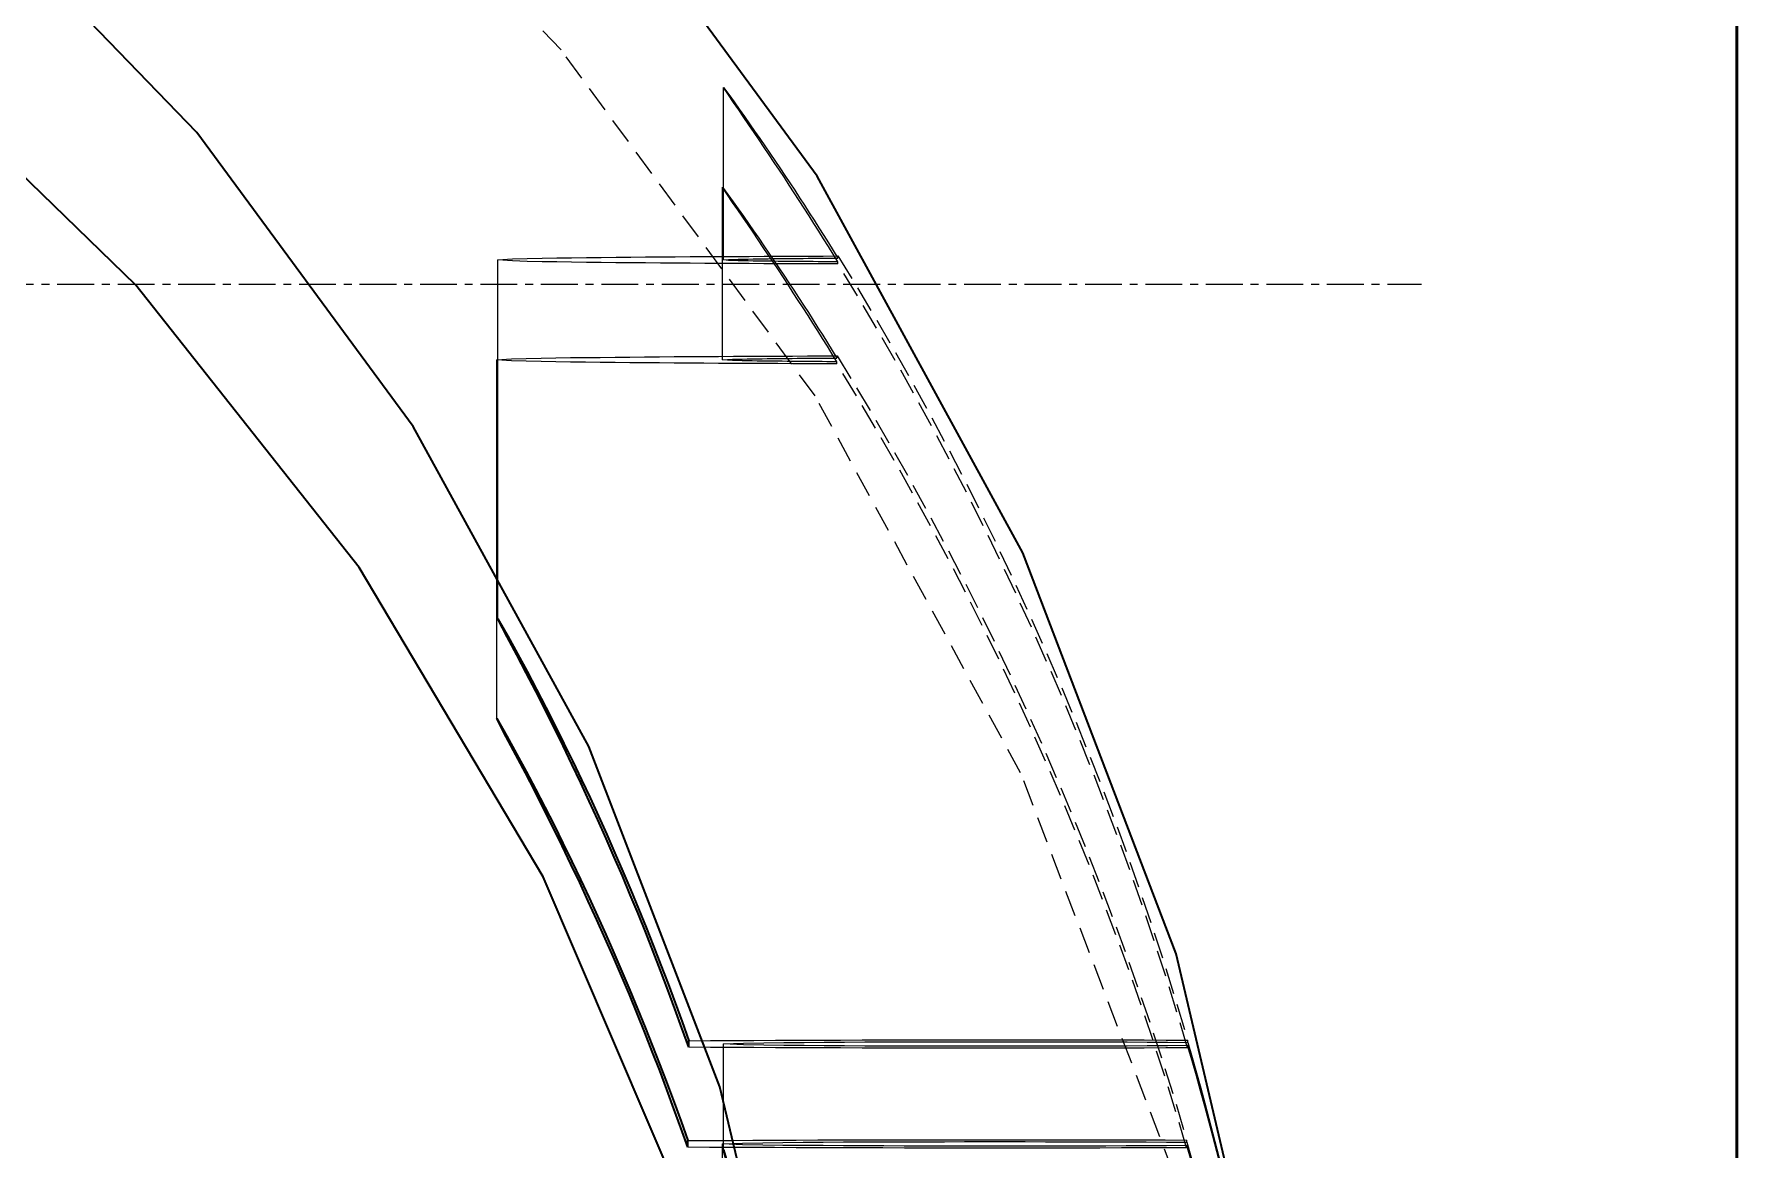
# Model space of a CAD drawing. Header units: millimetres. Extents: x 10 to 410, y 10 to 287.
# Drawn here: x 377.61 to 410, y 217.03 to 238.26 of the extents above; entities that cross this region are included whole.
import ezdxf

# ---------------------------------------------------------------- set-up
doc = ezdxf.new("R2010")
doc.units = ezdxf.units.MM
doc.linetypes.add('CENTER', pattern=[1.15, 0.7, -0.15, 0.15, -0.15])
doc.linetypes.add('DASHED', pattern=[0.75, 0.5, -0.25])
for name, color, linetype, lineweight in [('BORDER', 7, 'CONTINUOUS', 50), ('CENTER', 4, 'CENTER', 13), ('HIDDEN', 8, 'DASHED', 18), ('VISIBLE', 7, 'CONTINUOUS', 35)]:
    doc.layers.add(name, color=color, linetype=linetype, lineweight=lineweight)

msp = doc.modelspace()

# ---------------------------------------------------------------- linework, layer by layer
at = {"layer": 'BORDER'}
msp.add_lwpolyline([(10, 10), (410, 10), (410, 287), (10, 287)], close=True, dxfattribs=at)
at = {"layer": 'CENTER'}
msp.add_line((278, 233.5), (404, 233.5), dxfattribs=at)
at = {"layer": 'HIDDEN'}
for points in [[(401.958, 200.508), (401.163, 208.634), (399.291, 216.581), (396.373, 224.207), (392.463, 231.375), (387.632, 237.956), (381.964, 243.834), (375.563, 248.902), (368.542, 253.07), (361.027, 256.263), (353.154, 258.424), (345.062, 259.514), (336.897, 259.514), (328.806, 258.424), (320.932, 256.263), (313.417, 253.07), (306.396, 248.902), (299.995, 243.834), (294.327, 237.957), (289.496, 231.375), (285.586, 224.207), (282.669, 216.581), (280.796, 208.634), (280.001, 200.508)], [(392.899, 233.924), (392.809, 234.071), (392.717, 234.218), (392.626, 234.364), (392.534, 234.51), (392.442, 234.656), (392.349, 234.802), (392.256, 234.947), (392.162, 235.092), (392.069, 235.237), (391.974, 235.381), (391.88, 235.526), (391.785, 235.67), (391.689, 235.814), (391.594, 235.957), (391.497, 236.101), (391.401, 236.244), (391.304, 236.387), (391.207, 236.529), (391.11, 236.672), (391.012, 236.814), (390.914, 236.956), (390.816, 237.098), (390.721, 237.242)], [(390.721, 237.242), (390.823, 237.106), (390.923, 236.969), (391.021, 236.83), (391.12, 236.691), (391.217, 236.552), (391.315, 236.413), (391.411, 236.273), (391.507, 236.133), (391.603, 235.992), (391.699, 235.851), (391.794, 235.71), (391.888, 235.569), (391.982, 235.427), (392.076, 235.285), (392.169, 235.143), (392.262, 235.001), (392.354, 234.858), (392.446, 234.715), (392.538, 234.571), (392.629, 234.428), (392.72, 234.284), (392.81, 234.14), (392.9, 233.996)], [(390.721, 233.96), (390.721, 234.103), (390.721, 234.245), (390.721, 234.388), (390.721, 234.531), (390.721, 234.673), (390.721, 234.816), (390.721, 234.959), (390.721, 235.101), (390.721, 235.244), (390.721, 235.387), (390.721, 235.53), (390.721, 235.672), (390.721, 235.815), (390.721, 235.958), (390.721, 236.1), (390.721, 236.243), (390.721, 236.386), (390.721, 236.528), (390.721, 236.671), (390.721, 236.814), (390.721, 236.956), (390.721, 237.099), (390.721, 237.242)], [(392.881, 232.024), (392.79, 232.171), (392.699, 232.318), (392.607, 232.464), (392.515, 232.61), (392.423, 232.756), (392.33, 232.901), (392.237, 233.047), (392.144, 233.192), (392.05, 233.337), (391.956, 233.481), (391.861, 233.625), (391.766, 233.77), (391.671, 233.913), (391.575, 234.057), (391.479, 234.2), (391.383, 234.343), (391.286, 234.486), (391.189, 234.629), (391.091, 234.771), (390.994, 234.914), (390.896, 235.056), (390.798, 235.198), (390.702, 235.342)], [(390.702, 235.342), (390.804, 235.206), (390.904, 235.068), (391.003, 234.93), (391.101, 234.791), (391.199, 234.652), (391.296, 234.512), (391.393, 234.372), (391.489, 234.232), (391.585, 234.092), (391.68, 233.951), (391.775, 233.81), (391.87, 233.669), (391.964, 233.527), (392.057, 233.385), (392.151, 233.243), (392.243, 233.1), (392.336, 232.958), (392.428, 232.814), (392.519, 232.671), (392.611, 232.528), (392.701, 232.384), (392.792, 232.24), (392.881, 232.095)], [(390.702, 232.06), (390.702, 232.202), (390.702, 232.345), (390.702, 232.488), (390.702, 232.631), (390.702, 232.773), (390.702, 232.916), (390.702, 233.059), (390.702, 233.201), (390.702, 233.344), (390.702, 233.487), (390.702, 233.629), (390.702, 233.772), (390.702, 233.915), (390.702, 234.057), (390.702, 234.2), (390.702, 234.343), (390.702, 234.485), (390.702, 234.628), (390.702, 234.771), (390.702, 234.914), (390.702, 235.056), (390.702, 235.199), (390.702, 235.342)], [(386.428, 233.96), (386.708, 233.979), (386.989, 233.987), (387.27, 233.993), (387.552, 233.998), (387.833, 234.002), (388.115, 234.005), (388.396, 234.009), (388.678, 234.012), (388.959, 234.014), (389.241, 234.017), (389.522, 234.019), (389.804, 234.021), (390.085, 234.023), (390.367, 234.025), (390.648, 234.026), (390.93, 234.028), (391.211, 234.029), (391.493, 234.031), (391.774, 234.032), (392.056, 234.033), (392.337, 234.034), (392.619, 234.035), (392.9, 234.036)], [(392.899, 233.884), (392.617, 233.885), (392.336, 233.886), (392.055, 233.887), (391.773, 233.888), (391.492, 233.889), (391.21, 233.891), (390.929, 233.892), (390.647, 233.894), (390.366, 233.895), (390.085, 233.897), (389.803, 233.899), (389.522, 233.901), (389.24, 233.903), (388.959, 233.906), (388.677, 233.908), (388.396, 233.911), (388.115, 233.915), (387.833, 233.918), (387.552, 233.922), (387.27, 233.927), (386.989, 233.933), (386.708, 233.941), (386.428, 233.96)], [(386.428, 227.136), (386.428, 227.433), (386.428, 227.73), (386.428, 228.026), (386.428, 228.323), (386.428, 228.62), (386.428, 228.916), (386.428, 229.213), (386.428, 229.51), (386.428, 229.806), (386.428, 230.103), (386.428, 230.4), (386.428, 230.696), (386.428, 230.993), (386.428, 231.29), (386.428, 231.587), (386.428, 231.883), (386.428, 232.18), (386.428, 232.477), (386.428, 232.773), (386.428, 233.07), (386.428, 233.367), (386.428, 233.663), (386.428, 233.96)], [(390.721, 233.96), (390.815, 233.968), (390.909, 233.972), (391.004, 233.974), (391.099, 233.976), (391.194, 233.978), (391.289, 233.98), (391.383, 233.981), (391.478, 233.983), (391.573, 233.984), (391.668, 233.985), (391.762, 233.986), (391.857, 233.987), (391.952, 233.988), (392.047, 233.989), (392.142, 233.99), (392.236, 233.991), (392.331, 233.992), (392.426, 233.992), (392.521, 233.993), (392.616, 233.994), (392.71, 233.994), (392.805, 233.995), (392.9, 233.996)], [(392.899, 233.924), (392.804, 233.925), (392.71, 233.926), (392.615, 233.926), (392.52, 233.927), (392.425, 233.928), (392.331, 233.928), (392.236, 233.929), (392.141, 233.93), (392.046, 233.931), (391.952, 233.932), (391.857, 233.933), (391.762, 233.934), (391.667, 233.935), (391.573, 233.936), (391.478, 233.937), (391.383, 233.939), (391.288, 233.94), (391.194, 233.942), (391.099, 233.944), (391.004, 233.946), (390.909, 233.948), (390.815, 233.952), (390.721, 233.96)], [(392.899, 233.884), (392.899, 233.886), (392.899, 233.888), (392.899, 233.89), (392.899, 233.891), (392.899, 233.893), (392.899, 233.895), (392.899, 233.897), (392.899, 233.898), (392.899, 233.9), (392.899, 233.902), (392.899, 233.904), (392.899, 233.905), (392.899, 233.907), (392.899, 233.909), (392.899, 233.91), (392.899, 233.912), (392.899, 233.914), (392.899, 233.916), (392.899, 233.917), (392.899, 233.919), (392.899, 233.921), (392.899, 233.923), (392.899, 233.924)], [(399.551, 218.974), (399.346, 219.656), (399.134, 220.335), (398.913, 221.012), (398.685, 221.687), (398.449, 222.358), (398.205, 223.027), (397.953, 223.693), (397.693, 224.356), (397.426, 225.016), (397.151, 225.673), (396.868, 226.326), (396.578, 226.977), (396.28, 227.623), (395.975, 228.267), (395.663, 228.906), (395.343, 229.542), (395.015, 230.174), (394.68, 230.803), (394.338, 231.427), (393.989, 232.048), (393.633, 232.664), (393.269, 233.276), (392.899, 233.884)], [(392.9, 233.996), (392.9, 233.997), (392.9, 233.999), (392.9, 234.001), (392.9, 234.003), (392.9, 234.004), (392.9, 234.006), (392.9, 234.008), (392.9, 234.01), (392.9, 234.011), (392.9, 234.013), (392.9, 234.015), (392.9, 234.017), (392.9, 234.018), (392.9, 234.02), (392.9, 234.022), (392.9, 234.023), (392.9, 234.025), (392.9, 234.027), (392.9, 234.029), (392.9, 234.03), (392.9, 234.032), (392.9, 234.034), (392.9, 234.036)], [(392.9, 234.036), (393.272, 233.428), (393.636, 232.816), (393.993, 232.2), (394.343, 231.579), (394.685, 230.955), (395.02, 230.327), (395.348, 229.694), (395.668, 229.058), (395.981, 228.418), (396.286, 227.775), (396.583, 227.128), (396.873, 226.477), (397.156, 225.823), (397.43, 225.166), (397.697, 224.506), (397.957, 223.843), (398.208, 223.177), (398.452, 222.507), (398.688, 221.835), (398.916, 221.161), (399.136, 220.483), (399.348, 219.804), (399.552, 219.121)], [(386.409, 232.06), (386.689, 232.079), (386.97, 232.087), (387.252, 232.093), (387.533, 232.097), (387.815, 232.102), (388.096, 232.105), (388.378, 232.108), (388.659, 232.111), (388.941, 232.114), (389.222, 232.116), (389.504, 232.119), (389.785, 232.121), (390.067, 232.123), (390.348, 232.125), (390.63, 232.126), (390.911, 232.128), (391.193, 232.129), (391.474, 232.13), (391.756, 232.132), (392.037, 232.133), (392.319, 232.134), (392.6, 232.135), (392.882, 232.135)], [(392.88, 231.984), (392.599, 231.985), (392.317, 231.986), (392.036, 231.987), (391.755, 231.988), (391.473, 231.989), (391.192, 231.99), (390.91, 231.992), (390.629, 231.993), (390.347, 231.995), (390.066, 231.997), (389.785, 231.999), (389.503, 232.001), (389.222, 232.003), (388.94, 232.006), (388.659, 232.008), (388.377, 232.011), (388.096, 232.014), (387.815, 232.018), (387.533, 232.022), (387.252, 232.027), (386.97, 232.033), (386.689, 232.041), (386.409, 232.06)], [(386.409, 225.236), (386.409, 225.533), (386.409, 225.829), (386.409, 226.126), (386.409, 226.423), (386.409, 226.719), (386.409, 227.016), (386.409, 227.313), (386.409, 227.609), (386.409, 227.906), (386.409, 228.203), (386.409, 228.5), (386.409, 228.796), (386.409, 229.093), (386.409, 229.39), (386.409, 229.686), (386.409, 229.983), (386.409, 230.28), (386.409, 230.576), (386.409, 230.873), (386.409, 231.17), (386.409, 231.466), (386.409, 231.763), (386.409, 232.06)], [(390.702, 232.06), (390.796, 232.068), (390.891, 232.071), (390.986, 232.074), (391.08, 232.076), (391.175, 232.078), (391.27, 232.08), (391.365, 232.081), (391.46, 232.082), (391.554, 232.084), (391.649, 232.085), (391.744, 232.086), (391.839, 232.087), (391.934, 232.088), (392.028, 232.089), (392.123, 232.09), (392.218, 232.091), (392.313, 232.091), (392.407, 232.092), (392.502, 232.093), (392.597, 232.094), (392.692, 232.094), (392.787, 232.095), (392.881, 232.095)], [(392.881, 232.024), (392.786, 232.025), (392.691, 232.025), (392.596, 232.026), (392.502, 232.027), (392.407, 232.027), (392.312, 232.028), (392.217, 232.029), (392.123, 232.03), (392.028, 232.031), (391.933, 232.032), (391.838, 232.033), (391.744, 232.034), (391.649, 232.035), (391.554, 232.036), (391.459, 232.037), (391.365, 232.038), (391.27, 232.04), (391.175, 232.042), (391.08, 232.043), (390.986, 232.046), (390.891, 232.048), (390.796, 232.052), (390.702, 232.06)], [(392.88, 231.984), (392.88, 231.986), (392.88, 231.988), (392.88, 231.989), (392.88, 231.991), (392.88, 231.993), (392.88, 231.995), (392.88, 231.996), (392.88, 231.998), (392.88, 232), (392.881, 232.002), (392.881, 232.003), (392.881, 232.005), (392.881, 232.007), (392.881, 232.009), (392.881, 232.01), (392.881, 232.012), (392.881, 232.014), (392.881, 232.015), (392.881, 232.017), (392.881, 232.019), (392.881, 232.021), (392.881, 232.022), (392.881, 232.024)], [(399.532, 217.074), (399.328, 217.756), (399.115, 218.435), (398.895, 219.112), (398.666, 219.787), (398.43, 220.458), (398.186, 221.127), (397.934, 221.793), (397.675, 222.456), (397.407, 223.116), (397.132, 223.773), (396.85, 224.426), (396.56, 225.076), (396.262, 225.723), (395.957, 226.366), (395.644, 227.006), (395.324, 227.642), (394.997, 228.274), (394.662, 228.903), (394.32, 229.527), (393.971, 230.147), (393.614, 230.764), (393.251, 231.376), (392.88, 231.984)], [(392.881, 232.095), (392.881, 232.097), (392.881, 232.099), (392.881, 232.101), (392.881, 232.102), (392.882, 232.104), (392.882, 232.106), (392.882, 232.108), (392.882, 232.109), (392.882, 232.111), (392.882, 232.113), (392.882, 232.115), (392.882, 232.116), (392.882, 232.118), (392.882, 232.12), (392.882, 232.122), (392.882, 232.123), (392.882, 232.125), (392.882, 232.127), (392.882, 232.128), (392.882, 232.13), (392.882, 232.132), (392.882, 232.134), (392.882, 232.135)], [(392.882, 232.135), (393.253, 231.528), (393.618, 230.916), (393.975, 230.3), (394.324, 229.679), (394.667, 229.055), (395.002, 228.426), (395.329, 227.794), (395.649, 227.158), (395.962, 226.518), (396.267, 225.875), (396.565, 225.227), (396.855, 224.577), (397.137, 223.923), (397.412, 223.266), (397.679, 222.606), (397.938, 221.943), (398.19, 221.276), (398.433, 220.607), (398.669, 219.935), (398.897, 219.261), (399.117, 218.583), (399.33, 217.903), (399.534, 217.221)], [(399.551, 218.974), (399.138, 218.973), (398.726, 218.971), (398.313, 218.97), (397.9, 218.97), (397.488, 218.969), (397.075, 218.968), (396.662, 218.968), (396.25, 218.968), (395.837, 218.968), (395.425, 218.968), (395.012, 218.968), (394.599, 218.969), (394.187, 218.969), (393.774, 218.97), (393.361, 218.971), (392.949, 218.972), (392.536, 218.973), (392.124, 218.974), (391.711, 218.976), (391.298, 218.978), (390.886, 218.98), (390.473, 218.982), (390.06, 218.985)], [(390.062, 219.11), (390.474, 219.113), (390.887, 219.115), (391.3, 219.117), (391.712, 219.119), (392.125, 219.121), (392.537, 219.122), (392.95, 219.123), (393.363, 219.125), (393.775, 219.125), (394.188, 219.126), (394.601, 219.127), (395.013, 219.127), (395.426, 219.127), (395.839, 219.127), (396.251, 219.127), (396.664, 219.127), (397.077, 219.127), (397.489, 219.126), (397.902, 219.126), (398.314, 219.125), (398.727, 219.124), (399.14, 219.123), (399.552, 219.121)], [(390.721, 219.048), (391.104, 219.064), (391.488, 219.07), (391.872, 219.075), (392.256, 219.079), (392.64, 219.082), (393.024, 219.084), (393.408, 219.086), (393.792, 219.088), (394.176, 219.089), (394.56, 219.09), (394.944, 219.091), (395.328, 219.091), (395.712, 219.091), (396.096, 219.091), (396.48, 219.091), (396.864, 219.091), (397.248, 219.09), (397.632, 219.089), (398.016, 219.088), (398.4, 219.086), (398.784, 219.084), (399.168, 219.082), (399.552, 219.079)], [(399.551, 219.016), (399.167, 219.014), (398.783, 219.011), (398.399, 219.009), (398.015, 219.008), (397.631, 219.006), (397.247, 219.005), (396.863, 219.005), (396.48, 219.004), (396.096, 219.004), (395.712, 219.004), (395.328, 219.004), (394.944, 219.005), (394.56, 219.005), (394.176, 219.006), (393.792, 219.008), (393.408, 219.009), (393.024, 219.011), (392.64, 219.014), (392.256, 219.017), (391.872, 219.02), (391.488, 219.025), (391.104, 219.031), (390.721, 219.048)], [(390.721, 217.033), (390.721, 217.12), (390.721, 217.208), (390.721, 217.295), (390.721, 217.383), (390.721, 217.471), (390.721, 217.558), (390.721, 217.646), (390.721, 217.734), (390.721, 217.821), (390.721, 217.909), (390.721, 217.996), (390.721, 218.084), (390.721, 218.172), (390.721, 218.259), (390.721, 218.347), (390.721, 218.434), (390.721, 218.522), (390.721, 218.61), (390.721, 218.697), (390.721, 218.785), (390.721, 218.872), (390.721, 218.96), (390.721, 219.048)], [(401.115, 212.338), (401.062, 212.631), (401.008, 212.925), (400.952, 213.218), (400.896, 213.511), (400.838, 213.804), (400.778, 214.096), (400.718, 214.388), (400.655, 214.68), (400.592, 214.972), (400.527, 215.263), (400.46, 215.554), (400.392, 215.844), (400.323, 216.134), (400.252, 216.424), (400.18, 216.714), (400.106, 217.003), (400.031, 217.292), (399.955, 217.58), (399.877, 217.868), (399.798, 218.156), (399.717, 218.443), (399.635, 218.73), (399.551, 219.016)], [(399.551, 218.974), (399.551, 218.976), (399.551, 218.978), (399.551, 218.979), (399.551, 218.981), (399.551, 218.983), (399.551, 218.985), (399.551, 218.987), (399.551, 218.989), (399.551, 218.991), (399.551, 218.992), (399.551, 218.994), (399.551, 218.996), (399.551, 218.998), (399.551, 219), (399.551, 219.002), (399.551, 219.003), (399.551, 219.005), (399.551, 219.007), (399.551, 219.009), (399.551, 219.011), (399.551, 219.013), (399.551, 219.015), (399.551, 219.016)], [(399.552, 219.079), (399.552, 219.081), (399.552, 219.083), (399.552, 219.084), (399.552, 219.086), (399.552, 219.088), (399.552, 219.09), (399.552, 219.092), (399.552, 219.094), (399.552, 219.096), (399.552, 219.097), (399.552, 219.099), (399.552, 219.101), (399.552, 219.103), (399.552, 219.105), (399.552, 219.107), (399.552, 219.108), (399.552, 219.11), (399.552, 219.112), (399.552, 219.114), (399.552, 219.116), (399.552, 219.118), (399.552, 219.12), (399.552, 219.121)], [(399.552, 219.079), (399.636, 218.79), (399.718, 218.5), (399.799, 218.21), (399.879, 217.92), (399.957, 217.629), (400.033, 217.338), (400.109, 217.047), (400.182, 216.755), (400.255, 216.463), (400.326, 216.17), (400.395, 215.877), (400.463, 215.584), (400.53, 215.29), (400.595, 214.997), (400.659, 214.702), (400.721, 214.408), (400.782, 214.113), (400.841, 213.818), (400.899, 213.522), (400.955, 213.227), (401.01, 212.931), (401.063, 212.634), (401.115, 212.338)], [(399.532, 217.074), (399.12, 217.072), (398.707, 217.071), (398.294, 217.07), (397.882, 217.069), (397.469, 217.069), (397.057, 217.068), (396.644, 217.068), (396.231, 217.068), (395.819, 217.068), (395.406, 217.068), (394.993, 217.068), (394.581, 217.068), (394.168, 217.069), (393.756, 217.07), (393.343, 217.071), (392.93, 217.072), (392.518, 217.073), (392.105, 217.074), (391.692, 217.076), (391.28, 217.078), (390.867, 217.08), (390.455, 217.082), (390.042, 217.085)], [(390.043, 217.21), (390.456, 217.213), (390.868, 217.215), (391.281, 217.217), (391.694, 217.219), (392.106, 217.221), (392.519, 217.222), (392.932, 217.223), (393.344, 217.224), (393.757, 217.225), (394.169, 217.226), (394.582, 217.226), (394.995, 217.227), (395.407, 217.227), (395.82, 217.227), (396.233, 217.227), (396.645, 217.227), (397.058, 217.227), (397.471, 217.226), (397.883, 217.225), (398.296, 217.225), (398.709, 217.224), (399.121, 217.222), (399.534, 217.221)], [(390.702, 217.147), (391.085, 217.164), (391.469, 217.17), (391.853, 217.175), (392.237, 217.178), (392.621, 217.181), (393.005, 217.184), (393.389, 217.186), (393.773, 217.187), (394.157, 217.189), (394.541, 217.19), (394.925, 217.19), (395.309, 217.191), (395.693, 217.191), (396.077, 217.191), (396.461, 217.191), (396.845, 217.19), (397.229, 217.19), (397.613, 217.189), (397.997, 217.187), (398.381, 217.186), (398.765, 217.184), (399.149, 217.182), (399.533, 217.179)], [(399.533, 217.116), (399.149, 217.113), (398.765, 217.111), (398.381, 217.109), (397.997, 217.107), (397.613, 217.106), (397.229, 217.105), (396.845, 217.104), (396.461, 217.104), (396.077, 217.104), (395.693, 217.104), (395.309, 217.104), (394.925, 217.104), (394.541, 217.105), (394.157, 217.106), (393.773, 217.108), (393.389, 217.109), (393.005, 217.111), (392.621, 217.114), (392.237, 217.116), (391.853, 217.12), (391.469, 217.125), (391.085, 217.131), (390.702, 217.147)], [(390.702, 215.132), (390.702, 215.22), (390.702, 215.308), (390.702, 215.395), (390.702, 215.483), (390.702, 215.57), (390.702, 215.658), (390.702, 215.746), (390.702, 215.833), (390.702, 215.921), (390.702, 216.009), (390.702, 216.096), (390.702, 216.184), (390.702, 216.271), (390.702, 216.359), (390.702, 216.447), (390.702, 216.534), (390.702, 216.622), (390.702, 216.709), (390.702, 216.797), (390.702, 216.885), (390.702, 216.972), (390.702, 217.06), (390.702, 217.147)], [(399.532, 217.074), (399.532, 217.076), (399.532, 217.077), (399.532, 217.079), (399.532, 217.081), (399.532, 217.083), (399.532, 217.085), (399.532, 217.087), (399.533, 217.088), (399.533, 217.09), (399.533, 217.092), (399.533, 217.094), (399.533, 217.096), (399.533, 217.098), (399.533, 217.1), (399.533, 217.101), (399.533, 217.103), (399.533, 217.105), (399.533, 217.107), (399.533, 217.109), (399.533, 217.111), (399.533, 217.112), (399.533, 217.114), (399.533, 217.116)], [(399.533, 217.179), (399.533, 217.181), (399.533, 217.182), (399.533, 217.184), (399.533, 217.186), (399.533, 217.188), (399.533, 217.19), (399.534, 217.192), (399.534, 217.193), (399.534, 217.195), (399.534, 217.197), (399.534, 217.199), (399.534, 217.201), (399.534, 217.203), (399.534, 217.205), (399.534, 217.206), (399.534, 217.208), (399.534, 217.21), (399.534, 217.212), (399.534, 217.214), (399.534, 217.216), (399.534, 217.217), (399.534, 217.219), (399.534, 217.221)], [(399.533, 217.179), (399.617, 216.89), (399.7, 216.6), (399.781, 216.31), (399.86, 216.02), (399.938, 215.729), (400.015, 215.438), (400.09, 215.146), (400.164, 214.855), (400.236, 214.562), (400.307, 214.27), (400.377, 213.977), (400.445, 213.684), (400.511, 213.39), (400.576, 213.096), (400.64, 212.802), (400.702, 212.508), (400.763, 212.213), (400.822, 211.918), (400.88, 211.622), (400.937, 211.326), (400.991, 211.031), (401.045, 210.734), (401.096, 210.438)], [(401.096, 210.438), (401.043, 210.731), (400.989, 211.025), (400.934, 211.318), (400.877, 211.611), (400.819, 211.904), (400.76, 212.196), (400.699, 212.488), (400.637, 212.78), (400.573, 213.071), (400.508, 213.363), (400.442, 213.653), (400.374, 213.944), (400.304, 214.234), (400.233, 214.524), (400.161, 214.814), (400.088, 215.103), (400.013, 215.391), (399.936, 215.68), (399.858, 215.968), (399.779, 216.256), (399.698, 216.543), (399.616, 216.83), (399.533, 217.116)]]:
    msp.add_lwpolyline(points, dxfattribs=at)
at = {"layer": 'VISIBLE'}
for points in [[(401.999, 204.689), (401.204, 212.815), (399.331, 220.762), (396.414, 228.388), (392.504, 235.555), (387.672, 242.137), (382.005, 248.014), (375.604, 253.082), (368.583, 257.25), (361.068, 260.443), (353.194, 262.604), (345.103, 263.694), (336.938, 263.694), (328.846, 262.604), (320.973, 260.443), (313.458, 257.25), (306.437, 253.082), (300.036, 248.014), (294.368, 242.137), (289.536, 235.555), (285.627, 228.388), (282.709, 220.762), (280.836, 212.815), (280.042, 204.689)], [(392.96, 204.573), (392.264, 211.479), (390.654, 218.231), (388.158, 224.708), (384.821, 230.795), (380.703, 236.382), (375.876, 241.371), (370.428, 245.672), (364.456, 249.209), (358.065, 251.919), (351.37, 253.752), (344.491, 254.677), (337.55, 254.677), (330.67, 253.752), (323.976, 251.919), (317.585, 249.209), (311.612, 245.673), (306.164, 241.371), (301.338, 236.382), (297.22, 230.795), (293.883, 224.708), (291.387, 218.231), (289.777, 211.479), (289.081, 204.573)], [(392.801, 202.56), (391.837, 209.339), (389.989, 215.932), (387.291, 222.225), (383.789, 228.109), (379.544, 233.481), (374.629, 238.248), (369.13, 242.328), (363.143, 245.65), (356.771, 248.156), (350.124, 249.802), (343.319, 250.56), (336.474, 250.417), (329.706, 249.375), (323.135, 247.453), (316.873, 244.683), (311.029, 241.115), (305.705, 236.809), (300.994, 231.84), (296.977, 226.295), (293.724, 220.27), (291.291, 213.87), (289.72, 207.206), (289.04, 200.392)], [(390.06, 218.985), (389.931, 219.351), (389.799, 219.716), (389.664, 220.081), (389.526, 220.444), (389.386, 220.806), (389.243, 221.167), (389.098, 221.528), (388.95, 221.887), (388.799, 222.245), (388.645, 222.601), (388.489, 222.957), (388.331, 223.312), (388.17, 223.665), (388.006, 224.017), (387.84, 224.368), (387.671, 224.718), (387.5, 225.067), (387.326, 225.414), (387.15, 225.761), (386.971, 226.106), (386.791, 226.45), (386.608, 226.793), (386.428, 227.136)], [(386.428, 227.136), (386.619, 226.805), (386.805, 226.469), (386.987, 226.131), (387.166, 225.792), (387.342, 225.451), (387.516, 225.109), (387.687, 224.766), (387.855, 224.421), (388.021, 224.075), (388.184, 223.728), (388.345, 223.38), (388.502, 223.03), (388.657, 222.679), (388.81, 222.327), (388.96, 221.974), (389.107, 221.62), (389.251, 221.264), (389.393, 220.908), (389.532, 220.55), (389.668, 220.192), (389.802, 219.832), (389.933, 219.472), (390.062, 219.11)], [(390.042, 217.085), (389.912, 217.451), (389.78, 217.816), (389.645, 218.18), (389.508, 218.544), (389.368, 218.906), (389.225, 219.267), (389.079, 219.627), (388.931, 219.986), (388.78, 220.344), (388.627, 220.701), (388.471, 221.057), (388.312, 221.412), (388.151, 221.765), (387.987, 222.117), (387.821, 222.468), (387.652, 222.818), (387.481, 223.167), (387.307, 223.514), (387.131, 223.86), (386.953, 224.205), (386.772, 224.549), (386.59, 224.892), (386.409, 225.236)], [(386.409, 225.236), (386.601, 224.904), (386.786, 224.568), (386.968, 224.231), (387.147, 223.892), (387.324, 223.551), (387.498, 223.209), (387.669, 222.866), (387.837, 222.521), (388.003, 222.175), (388.166, 221.828), (388.326, 221.479), (388.484, 221.13), (388.639, 220.779), (388.791, 220.427), (388.941, 220.074), (389.088, 219.719), (389.233, 219.364), (389.374, 219.008), (389.514, 218.65), (389.65, 218.292), (389.784, 217.932), (389.915, 217.572), (390.043, 217.21)], [(390.06, 218.985), (390.06, 218.99), (390.061, 218.996), (390.061, 219.001), (390.061, 219.007), (390.061, 219.012), (390.061, 219.018), (390.061, 219.023), (390.061, 219.029), (390.061, 219.034), (390.061, 219.039), (390.061, 219.045), (390.061, 219.05), (390.061, 219.056), (390.061, 219.061), (390.061, 219.067), (390.061, 219.072), (390.061, 219.078), (390.061, 219.083), (390.061, 219.089), (390.062, 219.094), (390.062, 219.1), (390.062, 219.105), (390.062, 219.11)], [(390.042, 217.085), (390.042, 217.09), (390.042, 217.096), (390.042, 217.101), (390.042, 217.106), (390.042, 217.112), (390.042, 217.117), (390.042, 217.123), (390.042, 217.128), (390.042, 217.134), (390.042, 217.139), (390.043, 217.145), (390.043, 217.15), (390.043, 217.156), (390.043, 217.161), (390.043, 217.167), (390.043, 217.172), (390.043, 217.177), (390.043, 217.183), (390.043, 217.188), (390.043, 217.194), (390.043, 217.199), (390.043, 217.205), (390.043, 217.21)], [(392.951, 203.587), (392.927, 204.181), (392.897, 204.774), (392.86, 205.367), (392.816, 205.96), (392.766, 206.552), (392.709, 207.143), (392.645, 207.734), (392.574, 208.324), (392.497, 208.913), (392.413, 209.502), (392.322, 210.089), (392.224, 210.675), (392.12, 211.26), (392.009, 211.844), (391.892, 212.427), (391.768, 213.008), (391.637, 213.588), (391.5, 214.166), (391.357, 214.742), (391.207, 215.317), (391.05, 215.891), (390.888, 216.462), (390.721, 217.033)], [(390.721, 217.033), (390.893, 216.467), (391.057, 215.899), (391.214, 215.329), (391.364, 214.757), (391.508, 214.184), (391.644, 213.609), (391.775, 213.032), (391.898, 212.454), (392.015, 211.874), (392.126, 211.293), (392.229, 210.711), (392.326, 210.128), (392.417, 209.544), (392.5, 208.958), (392.577, 208.372), (392.647, 207.785), (392.711, 207.197), (392.768, 206.609), (392.818, 206.02), (392.861, 205.43), (392.898, 204.84), (392.928, 204.249), (392.951, 203.659)]]:
    msp.add_lwpolyline(points, dxfattribs=at)

doc.saveas('drawing.dxf')
